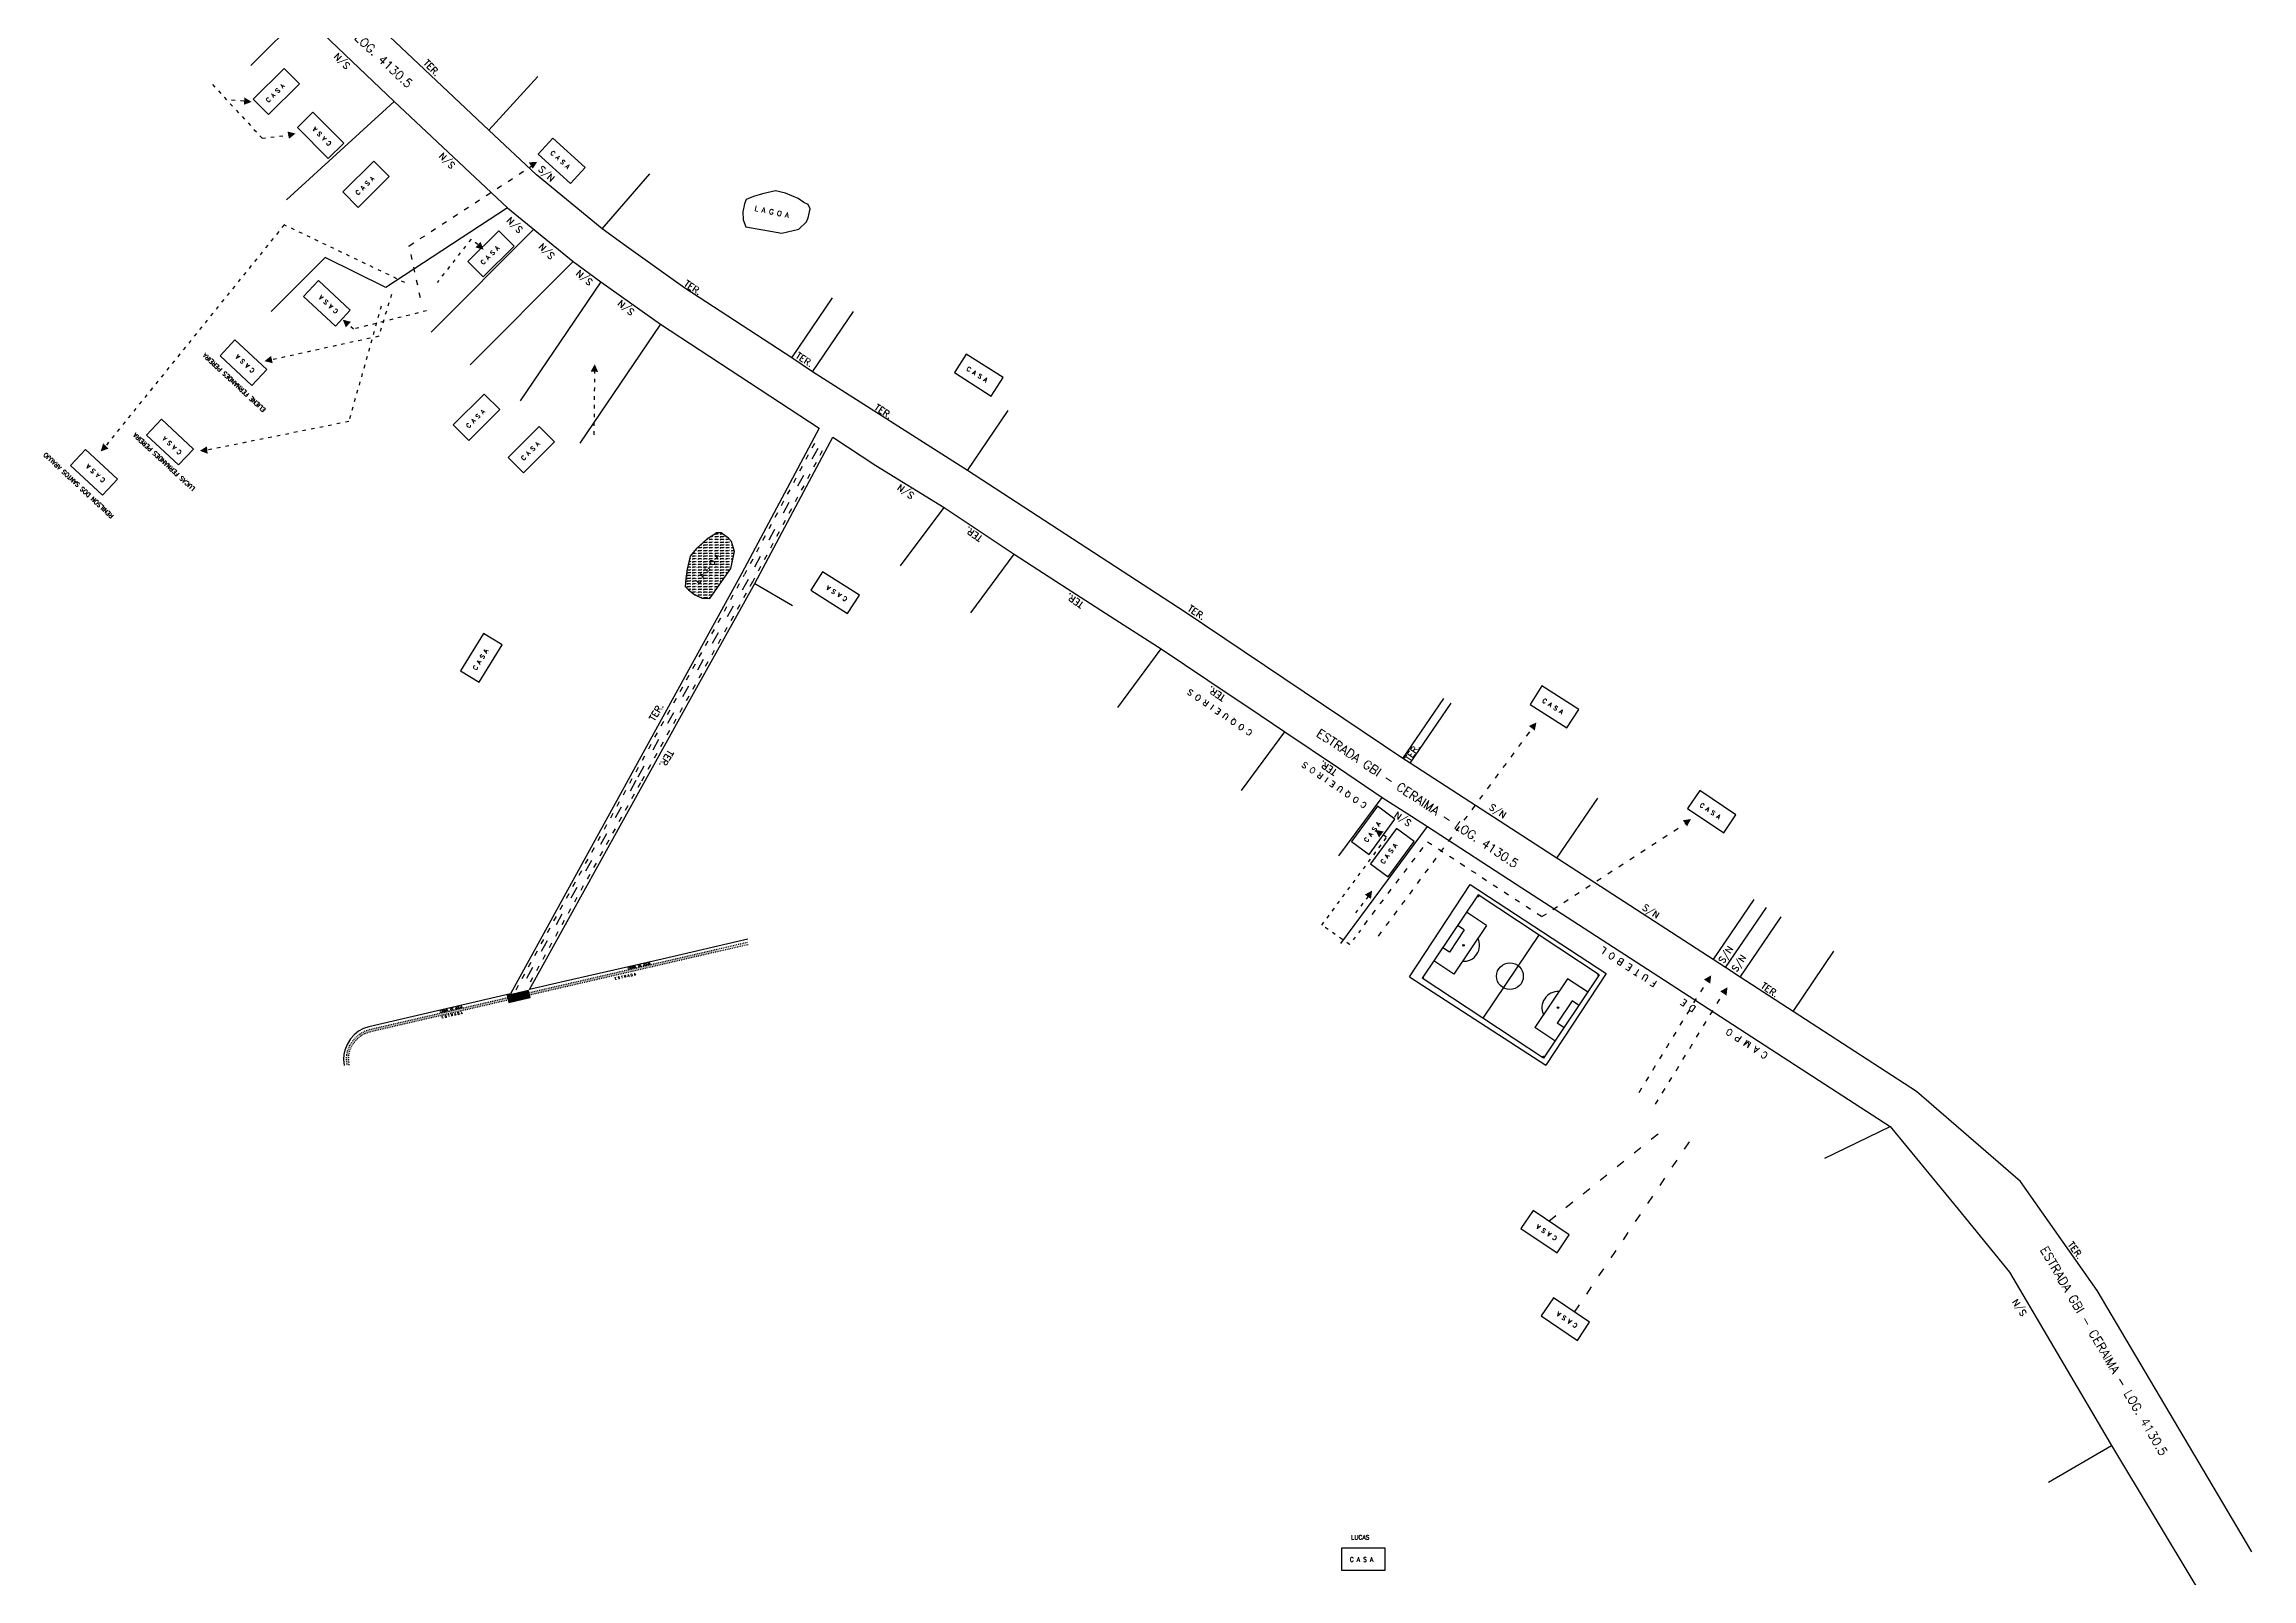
# Model space of a CAD drawing. Extents: x 714896 to 749292, y 8417558 to 8447149.
# Drawn here: x 746576 to 748092, y 8420176 to 8421230 of the extents above; entities that cross this region are included whole.
import ezdxf

# ---------------------------------------------------------------- set-up
doc = ezdxf.new("R2010")
doc.units = 0
doc.header["$MEASUREMENT"] = 0
doc.linetypes.add('ACAD_ISO03W100', pattern=[30, 12, -18])
for name, color, linetype in [('LOTE', 7, 'CONTINUOUS'), ('NUM-PORTA', 7, 'CONTINUOUS'), ('QUADRA', 6, 'CONTINUOUS'), ('REFERENCIA', 7, 'CONTINUOUS'), ('TEXTO', 7, 'CONTINUOUS'), ('TEXTODERUA', 3, 'CONTINUOUS')]:
    doc.layers.add(name, color=color, linetype=linetype)
doc.styles.add('ROMANS', font='ROMANS.SHX', dxfattribs={"height": 1.5})
doc.styles.add('ROMANS3-5', font='romans.shx', dxfattribs={"height": 3.5})

msp = doc.modelspace()

# ---------------------------------------------------------------- hatches: boundary and pattern name
at = {"layer": 'LOTE'}
for points in [[(746914.4, 8421149.5), (746908.6, 8421149.1), (746911.3, 8421144.7)], [(747600.9, 8420764.5), (747595.8, 8420762), (747599.8, 8420758.9)], [(747490.2, 8420690.7), (747492.8, 8420685.5), (747495.9, 8420689.6)], [(747707.1, 8420698.1), (747701.5, 8420697.3), (747704.4, 8420693.1)], [(747488, 8420649), (747483, 8420646.2), (747487.2, 8420643.3)], [(747721, 8420590.8), (747716, 8420587.9), (747720.3, 8420585.1)], [(747732.2, 8420582.6), (747727.2, 8420579.8), (747731.5, 8420576.9)]]:
    msp.add_hatch(color=7, dxfattribs=at).paths.add_polyline_path(points)
at = {"layer": 'REFERENCIA'}
h = msp.add_hatch(dxfattribs=at)
h.set_pattern_fill('FLEX', color=256, scale=0.3, style=0)
h.set_pattern_definition([(0, (21.0578, 28.2822), (0, 1.905), [1.905, -1.905]), (45, (22.9628, 28.2822), (1e-16, 1.90500082285), [0.47625, -1.741578, 0.47625, -2.694078])])
h.paths.add_polyline_path([(747023.7, 8420884), (747019.5, 8420878.6), (747017.3, 8420869.7), (747016.4, 8420863.3), (747016.1, 8420857.8), (747018.2, 8420855.5), (747022.7, 8420852.1), (747027.8, 8420849.9), (747032.9, 8420849.6), (747047.5, 8420870.1), (747050, 8420881.8), (747047.8, 8420888.7), (747045.7, 8420891.1), (747040.7, 8420894.8), (747037.5, 8420894.8), (747035, 8420892.8), (747030.9, 8420890.3)])
h.paths.add_polyline_path([(747026.1, 8420858.8), (747044.8, 8420883.4), (747040.6, 8420886.6), (747021.9, 8420862)], flags=24)
h = msp.add_hatch(dxfattribs=at)
h.set_pattern_fill('FLEX', color=256, scale=0.1, style=0)
h.set_pattern_definition([(0, (-0.5341, -0.12326), (0, 0.635), [0.635, -0.635]), (45, (0.10087, -0.12326), (4e-17, 0.635000274282), [0.15875, -0.580526, 0.15875, -0.898026])])
h.paths.add_polyline_path([(747038.3, 8420607.2), (747038.2, 8420608.8), (746908.7, 8420578.9), (746909, 8420577.4)])
msp.add_hatch(color=256, dxfattribs=at).paths.add_polyline_path([(746904.6, 8420574.4), (746909.5, 8420575.5), (746908.4, 8420580.4), (746893.8, 8420577), (746894.9, 8420572.2), (746899.7, 8420573.3)])
h = msp.add_hatch(dxfattribs=at)
h.set_pattern_fill('FLEX', color=256, scale=0.1, style=0)
h.set_pattern_definition([(0, (0, 0), (0, 0.635), [0.635, -0.635]), (45, (0.635, 0), (4e-17, 0.635000274282), [0.15875, -0.580526, 0.15875, -0.898026])])
h.paths.add_polyline_path([(746894.4, 8420574), (746894.1, 8420575.5), (746799.1, 8420553.6), (746795.8, 8420552.4), (746792.7, 8420550.7), (746789.9, 8420548.5), (746787.6, 8420545.9), (746785.5, 8420542.5), (746784.1, 8420538.9), (746783.5, 8420536.2), (746783.3, 8420533), (746783.7, 8420529), (746785.2, 8420529.2), (746784.8, 8420533), (746785, 8420536), (746785.5, 8420538.5), (746786.8, 8420541.8), (746788.8, 8420545), (746790.9, 8420547.4), (746793.6, 8420549.5), (746796.4, 8420551), (746799.5, 8420552.1)])
at = {"layer": 'TEXTO'}
for points in [[(746718.1, 8421190.7), (746713.2, 8421193.7), (746712.8, 8421188.6)], [(746748.3, 8421168.9), (746742.8, 8421170.3), (746743.8, 8421165.3)], [(746877.5, 8421089.2), (746875.4, 8421094.5), (746872, 8421090.7)], [(746780.8, 8421041.1), (746782.9, 8421035.8), (746786.3, 8421039.6)], [(746727, 8421012.6), (746732.6, 8421011.2), (746731.5, 8421016.2)], [(746953.9, 8421010.5), (746951.1, 8421005.5), (746956.2, 8421005.2)], [(746614.4, 8420950.6), (746619.8, 8420952.5), (746616.1, 8420956.1)], [(746682.6, 8420951.1), (746687.9, 8420949), (746687.5, 8420954.1)]]:
    msp.add_hatch(color=256, dxfattribs=at).paths.add_polyline_path(points)

# ---------------------------------------------------------------- linework, layer by layer
at = {"layer": 'LOTE', "color": 7}
for points in [[(746717.7, 8421215.6), (746753, 8421251)], [(746881.1, 8421171.2), (746914.9, 8421208)], [(746742.2, 8421123.5), (746816, 8421191)], [(746959, 8421103.5), (746991.7, 8421141.3)], [(746894, 8421118), (746810.4, 8421063.1)], [(746841.4, 8421032.4), (746912, 8421103.2)], [(746810.4, 8421063.1), (746768.6, 8421083.7), (746731.6, 8421046.8)], [(746868.4, 8421010.1), (746939, 8421081)], [(746958, 8421067), (746902.7, 8420985.3)], [(747089.2, 8421014.8), (747117.2, 8421056.1)], [(746999, 8421038), (746943.7, 8420956.3)], [(747103.5, 8421005.3), (747131.6, 8421046.7)], [(747209.9, 8420937.4), (747238, 8420978.8)], [(747163.9, 8420872.1), (747194, 8420912)], [(747212.2, 8420839.8), (747242, 8420880)], [(747064, 8420860), (747089.8, 8420844.8)], [(747313.2, 8420774.8), (747343, 8420815)], [(747509.2, 8420739.6), (747537.3, 8420780.9)], [(747514.2, 8420736.4), (747542.3, 8420777.8)], [(747398.2, 8420717.8), (747428, 8420758)], [(747465.2, 8420672.8), (747495, 8420713)], [(747614.9, 8420671.2), (747643, 8420712.5)], [(747466.5, 8420612.6), (747526, 8420693)], [(747722.4, 8420601.5), (747750.5, 8420642.9)], [(747730.8, 8420596.1), (747758.9, 8420637.4)], [(747740.9, 8420589.5), (747769, 8420630.9)], [(747777.2, 8420566), (747805.3, 8420607.4)], [(747799, 8420465.2), (747844, 8420487)], [(747952.8, 8420242.8), (747996.1, 8420267.9)]]:
    msp.add_lwpolyline(points, dxfattribs=at)
at = {"layer": 'LOTE', "color": 7, "linetype": 'ACAD_ISO03W100', "ltscale": 0.2}
for points in [[(746691.2, 8421202.6), (746725.4, 8421165.7), (746743.3, 8421167.8)], [(746712.8, 8421191.2), (746701, 8421192)], [(746823.4, 8421066.6), (746740.5, 8421106.2), (746617.7, 8420954.2)], [(746873.6, 8421092.6), (746868.9, 8421096.4), (746845.6, 8421066.6)], [(746838.4, 8421047.2), (746788.1, 8421034.6), (746784.7, 8421037.3)], [(746953.5, 8420962.1), (746954, 8421006.2)], [(747480, 8420621.9), (747472.5, 8420611.9), (747453.5, 8420625.3), (747498, 8420685.6), (747493.6, 8420688.4)], [(747476.8, 8420633.6), (747485.3, 8420644.7)]]:
    msp.add_lwpolyline(points, dxfattribs=at)
at = {"layer": 'LOTE', "color": 7}
for points in [[(746729.7, 8421181.9), (746751, 8421203), (746740.4, 8421213.6), (746719.1, 8421192.5), (746729.7, 8421181.9)], [(746781.4, 8421162.4), (746760.2, 8421183.6), (746749.6, 8421173), (746770.7, 8421151.8), (746781.4, 8421162.4)], [(746915, 8421154.7), (746937.2, 8421134.5), (746947.3, 8421145.6), (746925.2, 8421165.8), (746915, 8421154.7)], [(746791.3, 8421118.2), (746812.6, 8421139.4), (746802, 8421150), (746780.7, 8421128.9), (746791.3, 8421118.2)], [(746877.3, 8421070.4), (746898.6, 8421091.5), (746888, 8421102.2), (746866.8, 8421081), (746877.3, 8421070.4)], [(746785.9, 8421047.5), (746764, 8421068), (746753.8, 8421057), (746775.7, 8421036.6), (746785.9, 8421047.5)], [(746728.6, 8421006.8), (746706.7, 8421027.3), (746696.5, 8421016.3), (746718.4, 8420995.8), (746728.6, 8421006.8)], [(747201, 8421004.8), (747226.3, 8420988.6), (747234.4, 8421001.3), (747209.1, 8421017.4), (747201, 8421004.8)], [(746867.3, 8420958.2), (746888.6, 8420979.4), (746878, 8420990), (746856.7, 8420968.9), (746867.3, 8420958.2)], [(746678.1, 8420952.2), (746656.2, 8420972.7), (746646, 8420961.7), (746667.9, 8420941.3), (746678.1, 8420952.2)], [(746905, 8420935.9), (746926.3, 8420957.1), (746915.7, 8420967.7), (746894.4, 8420946.5), (746905, 8420935.9)], [(746625.9, 8420931.5), (746604, 8420952), (746593.8, 8420941), (746615.7, 8420920.6), (746625.9, 8420931.5)], [(747135.7, 8420851.8), (747110.4, 8420868), (747102.4, 8420855.4), (747127.6, 8420839.2), (747135.7, 8420851.8)], [(746874.5, 8420792.2), (746890.2, 8420817.7), (746877.4, 8420825.6), (746861.7, 8420800), (746874.5, 8420792.2)], [(747596.6, 8420776.9), (747621.9, 8420760.7), (747630, 8420773.4), (747604.7, 8420789.5), (747596.6, 8420776.9)], [(747704.8, 8420705.3), (747729.7, 8420688.6), (747738, 8420701), (747713.2, 8420717.8), (747704.8, 8420705.3)], [(747485.9, 8420673.8), (747503.7, 8420698), (747491.6, 8420706.9), (747473.8, 8420682.7), (747485.9, 8420673.8)], [(747499.1, 8420658.5), (747516.8, 8420682.7), (747504.8, 8420691.6), (747487, 8420667.4), (747499.1, 8420658.5)], [(747623.4, 8420412.5), (747598.6, 8420429.3), (747590.2, 8420416.9), (747615.1, 8420400.1), (747623.4, 8420412.5)], [(747637.4, 8420352.5), (747612.6, 8420369.3), (747604.2, 8420356.9), (747629.1, 8420340.1), (747637.4, 8420352.5)], [(747466.9, 8420182.3), (747496.9, 8420182.3), (747496.9, 8420197.3), (747466.9, 8420197.3), (747466.9, 8420182.3)]]:
    msp.add_lwpolyline(points, close=True, dxfattribs=at)
at = {"layer": 'LOTE', "color": 7, "linetype": 'ACAD_ISO03W100', "ltscale": 0.3}
for points in [[(746834.1, 8421056), (746826.5, 8421091.8), (746910.1, 8421146.4)], [(747492.4, 8420617.7), (747598.8, 8420761.4)], [(747482.7, 8420625.5), (747526, 8420682.5), (747604.7, 8420631.1), (747704.1, 8420695.6)], [(747671.5, 8420510.4), (747718.1, 8420586.5)], [(747682.7, 8420502.3), (747729.4, 8420578.4)]]:
    msp.add_lwpolyline(points, dxfattribs=at)
at = {"layer": 'LOTE', "color": 5, "linetype": 'ACAD_ISO03W100', "ltscale": 0.2}
msp.add_lwpolyline([(746807.2, 8421050.4), (746784.9, 8420971.1), (746686.8, 8420951.3)], dxfattribs=at)
at = {"layer": 'LOTE', "color": 3, "linetype": 'ACAD_ISO03W100', "ltscale": 0.2}
msp.add_lwpolyline([(746814.2, 8421058.3), (746805.5, 8421029.7), (746731.2, 8421013.3)], dxfattribs=at)
at = {"layer": 'LOTE', "color": 7, "linetype": 'ACAD_ISO03W100', "ltscale": 0.5}
for points in [[(747609.5, 8420422), (747690.7, 8420487)], [(747627.1, 8420359.5), (747706.4, 8420476.9)]]:
    msp.add_lwpolyline(points, dxfattribs=at)
at = {"layer": 'QUADRA', "color": 6}
for points in [[(746753, 8421251), (746816, 8421191), (746894, 8421118), (746939, 8421081), (746958, 8421067), (746999, 8421038), (747108.1, 8420966.5), (747055, 8420867), (746896, 8420578), (746798.6, 8420555.5), (746795, 8420554.3), (746791.6, 8420552.4), (746788.5, 8420549.9), (746786, 8420547.1), (746783.7, 8420543.4), (746782.2, 8420539.5), (746781.5, 8420536.5), (746781.3, 8420532.9), (746781.7, 8420528.8)], [(748092.4, 8420194.8), (747986.2, 8420374.4), (747933.4, 8420449.3), (747862.1, 8420511), (747777.2, 8420566), (747740.9, 8420589.5), (747730.8, 8420596.1), (747514.2, 8420736.4), (747509.2, 8420739.6), (747359.5, 8420840.1), (747209.9, 8420937.4), (747103.5, 8421005.3), (747089.2, 8421014.8), (747015.9, 8421062.8), (746975.6, 8421091.3), (746959, 8421103.5), (746913.8, 8421140.6), (746881.1, 8421171.2), (746796.8, 8421250.7)]]:
    msp.add_lwpolyline(points, dxfattribs=at)
at = {"layer": 'QUADRA'}
msp.add_lwpolyline([(747059.1, 8420615.6), (747059.1, 8420615.6), (747000.2, 8420602), (746933.7, 8420586.7), (746909, 8420581), (746909, 8420581), (746965.3, 8420682.8), (747023, 8420786.5), (747064, 8420860), (747093.9, 8420916.1), (747117.5, 8420960.3), (747147, 8420941), (747194, 8420912), (747242, 8420880), (747278.5, 8420856.5), (747317.6, 8420831.3), (747343, 8420815), (747375.2, 8420793.4), (747411, 8420769.4), (747428, 8420758), (747465, 8420733.2), (747495, 8420713), (747515, 8420700.1), (747526, 8420693), (747590.9, 8420650.9), (747688.8, 8420587.5), (747770.4, 8420534.7), (747844, 8420487), (747890.6, 8420430.2), (747926, 8420387), (747996.1, 8420267.9), (748054.6, 8420170.3)], dxfattribs=at)
at = {"layer": 'REFERENCIA', "linetype": 'CONTINUOUS', "ltscale": 20}
for p, q in [((747513.7, 8420589.7), (747555.4, 8420653.2)), ((747555.4, 8420653.2), (747648.8, 8420592.1)), ((747560.8, 8420646), (747522.4, 8420588.8)), ((747644, 8420591.2), (747560.8, 8420646)), ((747566.6, 8420625.1), (747544.1, 8420591.6)), ((747551.3, 8420622), (747546.7, 8420625.1)), ((747566.6, 8420625.1), (747552.9, 8420634.2)), ((747541.1, 8420606.8), (747536.5, 8420609.7)), ((747551.3, 8420622), (747541.1, 8420606.8)), ((747602.7, 8420618.9), (747564.1, 8420561.4)), ((747544.1, 8420591.6), (747530.4, 8420600.7)), ((747648.8, 8420592.1), (747607.3, 8420529)), ((747630.3, 8420600.4), (747630.2, 8420600.3)), ((747639.5, 8420594.2), (747639.4, 8420594.2)), ((747513.7, 8420589.7), (747607.3, 8420529)), ((747605.7, 8420534), (747522.4, 8420588.8)), ((747527, 8420585.8), (747527, 8420585.8)), ((747583.3, 8420590), (747583.3, 8420590)), ((747622.3, 8420588.4), (747599.8, 8420554.9)), ((747644, 8420591.2), (747605.7, 8420534)), ((747636.1, 8420579.4), (747622.3, 8420588.4)), ((747625.4, 8420573.3), (747615.1, 8420558)), ((747629.9, 8420570.3), (747625.4, 8420573.3)), ((747613.6, 8420545.8), (747599.8, 8420554.9)), ((747619.8, 8420554.9), (747615.1, 8420558))]:
    msp.add_line(p, q, dxfattribs=at)
at = {"layer": 'REFERENCIA'}
msp.add_lwpolyline([(747057.7, 8421104.9), (747082.5, 8421100.6), (747094.1, 8421103.3), (747099.4, 8421108.2), (747100.6, 8421111.1), (747101.9, 8421117.2), (747100.5, 8421120.1), (747097.6, 8421121.6), (747093.6, 8421124.2), (747084.9, 8421128), (747078.2, 8421129.5), (747069.2, 8421127.6), (747063, 8421125.7), (747063, 8421125.7), (747057.9, 8421123.6), (747056.7, 8421120.7), (747055.6, 8421115.2), (747055.6, 8421115.2), (747055.6, 8421115.2), (747055.8, 8421109.7), (747055.8, 8421109.7), (747057.7, 8421104.9)], dxfattribs=at)
at = {"layer": 'REFERENCIA', "linetype": 'ACAD_ISO03W100', "ltscale": 0.3}
for points in [[(747104.8, 8420956.1), (747056.8, 8420866.1)], [(747110.2, 8420950.9), (747062.2, 8420860.9)], [(746899.8, 8420580.8), (747056.8, 8420866)], [(747062.3, 8420861), (746985.3, 8420723), (746907.2, 8420582)]]:
    msp.add_lwpolyline(points, dxfattribs=at)
at = {"layer": 'REFERENCIA', "linetype": 'ACAD_ISO03W100', "ltscale": 0.7}
for points in [[(747107.1, 8420952.6), (747059.1, 8420862.6)], [(747059.2, 8420862.7), (746982.2, 8420724.7), (746904.2, 8420583.7)]]:
    msp.add_lwpolyline(points, dxfattribs=at)
at = {"layer": 'REFERENCIA'}
for points in [[(747032.9, 8420849.6), (747047.5, 8420870.1), (747050, 8420881.8), (747047.8, 8420888.7), (747045.7, 8420891.1), (747040.7, 8420894.8), (747037.5, 8420894.8), (747035, 8420892.8), (747030.9, 8420890.3), (747023.7, 8420884), (747019.5, 8420878.6), (747017.3, 8420869.7), (747016.4, 8420863.3), (747016.4, 8420863.3), (747016.1, 8420857.8), (747018.2, 8420855.5), (747022.7, 8420852.1), (747022.7, 8420852.1), (747022.7, 8420852.1), (747027.8, 8420849.9), (747027.8, 8420849.9), (747032.9, 8420849.6)], [(746894.9, 8420572.2), (746899.7, 8420573.3), (746904.6, 8420574.4), (746909.5, 8420575.5), (746908.4, 8420580.4), (746893.8, 8420577)]]:
    msp.add_lwpolyline(points, close=True, dxfattribs=at)
at = {"layer": 'REFERENCIA', "linetype": 'ACAD_ISO03W100', "ltscale": 0.04}
for points in [[(746908.7, 8420578.9), (747059.5, 8420613.7)], [(746909.1, 8420577.4), (747059.8, 8420612.2)], [(746783.7, 8420529), (746783.3, 8420533), (746783.5, 8420536.2), (746784.1, 8420538.9), (746785.5, 8420542.5), (746787.6, 8420545.9), (746789.9, 8420548.5), (746792.7, 8420550.7), (746795.8, 8420552.4), (746799.1, 8420553.6), (746894.1, 8420575.5)], [(746785.2, 8420529.2), (746784.8, 8420533), (746785, 8420536), (746785.5, 8420538.5), (746786.8, 8420541.8), (746788.8, 8420545), (746790.9, 8420547.4), (746793.6, 8420549.5), (746796.4, 8420551), (746799.5, 8420552.1), (746894.4, 8420574)]]:
    msp.add_lwpolyline(points, dxfattribs=at)
at = {"layer": 'REFERENCIA', "linetype": 'CONTINUOUS', "ltscale": 20}
for centre, radius in [((747550.8, 8420611.4), 0.5), ((747582.7, 8420590.2), 9.2), ((747615.7, 8420568.6), 0.5)]:
    msp.add_circle(centre, radius, dxfattribs=at)
for centre, radius, start, end in [((747560.8, 8420646), 1, 236.1286, 326.6197), ((747550.8, 8420611.4), 11, 145.636, 146.6212), ((747550.8, 8420611.4), 11, 266.1311, 26.1262), ((747522.4, 8420588.8), 0.998, 326.6197, 56.1286), ((747615.7, 8420568.6), 11, 86.1311, 206.1262), ((747644, 8420591.2), 1, 146.9191, 236.1286), ((747605.7, 8420534), 1, 56.1286, 146.6197)]:
    msp.add_arc(centre, radius, start, end, dxfattribs=at)

# ---------------------------------------------------------------- texts
at = {"layer": 'NUM-PORTA', "color": 7, "style": 'ROMANS3-5'}
for rotation, p in [(135.2745, (746786.2, 8421215.9)), (135.2745, (746858.4, 8421147.5)), (317.3176, (746914.7, 8421143.9)), (135.2745, (746904.9, 8421103.3)), (135.2745, (746926.8, 8421085.3)), (140.1637, (746952.9, 8421067.6)), (140.1637, (746981.6, 8421047)), (144.6548, (747173.9, 8420921.3)), (145.0991, (747515.5, 8420696.4)), (326.6639, (747567.9, 8420705.2)), (326.6639, (747673.2, 8420636.3)), (55.9741, (747729.4, 8420598.6)), (55.9741, (747738.4, 8420592.8)), (123.7081, (747938.1, 8420358.7))]:
    msp.add_text('S/N', height=4.5, rotation=rotation, dxfattribs=at).set_placement(p)
at = {"layer": 'TEXTO', "style": 'ROMANS3-5'}
for s, height, rotation, p in [('TER.', 4.5, 314.4744, (746835.8, 8421217)), ('C A S A ', 3, 44.8154, (746729.7, 8421190)), ('C A S A ', 3, 134.9368, (746773.2, 8421162.3)), ('C A S A ', 3, 317.6203, (746923.2, 8421155.2)), ('C A S A ', 3, 44.8154, (746791.3, 8421126.4)), ('L A G O A', 3.5, 348.0507, (747063.5, 8421115.9)), ('C A S A ', 3, 44.8154, (746877.3, 8421078.6)), ('TER.', 4.5, 326.6639, (747014.7, 8421064.7)), ('C A S A ', 3, 137.0102, (746777.8, 8421047.2)), ('ELIENE FERNANDES PEREIRA', 3, 137.0102, (746728, 8420979.6)), ('C A S A ', 3, 137.0102, (746720.5, 8421006.5)), ('TER.', 4.5, 326.6639, (747091.4, 8421015.3)), ('C A S A ', 3, 327.4098, (747209, 8421006.6)), ('C A S A ', 3, 44.8154, (746867.3, 8420966.4)), ('TER.', 4.5, 326.6639, (747145.6, 8420979.7)), ('LUCAS FERNANDES PEREIRA', 3, 137.0102, (746679.5, 8420925.4)), ('C A S A ', 3, 137.0102, (746670.3, 8420950.3)), ('C A S A ', 3, 44.8154, (746905, 8420944.1)), ('RENILSON DOS SANTOS ARAUJO', 3, 137.0102, (746623.6, 8420906.5)), ('C A S A ', 3, 137.0102, (746617.8, 8420931.2)), ('TER.', 4.5, 144.7046, (747220.8, 8420892)), ('L A G O A', 3.5, 52.6907, (747025.5, 8420859.5)), ('C A S A ', 3, 147.3824, (747127.7, 8420850)), ('TER.', 4.5, 145.8161, (747290.4, 8420846.4)), ('TER.', 4.5, 326.6639, (747360.8, 8420841.6)), ('C A S A ', 3, 58.4014, (746872.5, 8420800.1)), ('TER.', 4.5, 59.3394, (746994.9, 8420764.9)), ('C O Q U E I R O S ', 4, 145.8161, (747406.1, 8420758.3)), ('TER.', 4.5, 145.8161, (747387.7, 8420782.5)), ('C A S A ', 3, 327.4098, (747604.6, 8420778.7)), ('TER.', 4.5, 239.3394, (747004.4, 8420746.1)), ('TER.', 4.5, 55.531, (747513.9, 8420737.2)), ('C O Q U E I R O S ', 4, 145.8161, (747484.7, 8420708.4)), ('TER.', 4.5, 145.8161, (747464.3, 8420731.5)), ('C A S A ', 3, 326.0312, (747712.8, 8420706.9)), ('C A S A ', 3, 53.6192, (747484.6, 8420681.9)), ('C A S A ', 3, 53.6596, (747496, 8420667)), ('C A M P O       D E      F U T E B O L', 4.5, 147.0064, (747760.4, 8420536.8)), ('E S T R A D A', 1.5, 12.1492, (746967.8, 8420587.8)), ('CANAL DE AGUA', 1.5, 12.8509, (746976.8, 8420594.8)), ('TER.', 4.5, 325.9741, (747754.7, 8420582.5)), ('CANAL DE AGUA', 1.5, 12.8509, (746847.7, 8420565)), ('E S T R A D A', 1.5, 12.1492, (746848.8, 8420561.3)), ('C A S A ', 3, 146.0312, (747615.4, 8420410.9)), ('TER.', 4.5, 306.1273, (747965.7, 8420405.8)), ('C A S A ', 3, 146.0312, (747629.4, 8420350.9)), ('LUCAS', 3, 359.9895, (747473.6, 8420203.3)), ('C A S A ', 3, 359.9895, (747472.7, 8420188.1))]:
    msp.add_text(s, height=height, rotation=rotation, dxfattribs=at).set_placement(p)
at = {"layer": 'TEXTODERUA', "style": 'ROMANS'}
for rotation, p in [(317.0405, (746704.8, 8421311.9)), (326.2883, (747449.1, 8420755.5)), (300.2384, (747946.8, 8420402.4))]:
    msp.add_text('ESTRADA GBI - CERAIMA - LOG. 4130.5', height=6, rotation=rotation, dxfattribs=at).set_placement(p)

doc.saveas('drawing.dxf')
